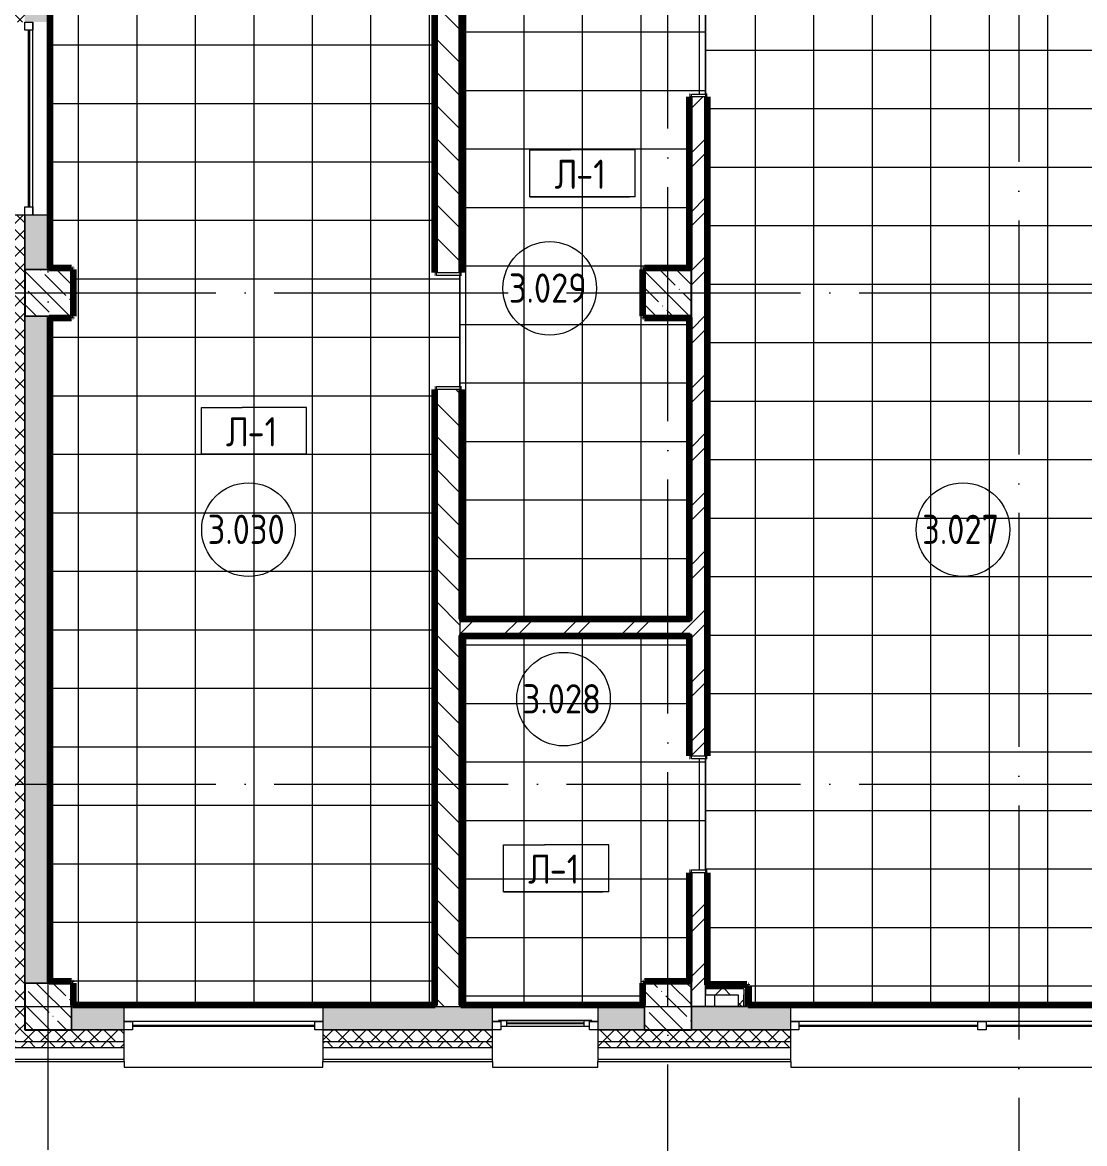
# Model space of a CAD drawing. Header units: millimetres. Extents: x 97 to 215964, y -4577 to 60645.
# Drawn here: x 128078 to 137160, y 25253 to 34837 of the extents above; entities that cross this region are included whole.
import ezdxf

# ---------------------------------------------------------------- set-up
doc = ezdxf.new("R2010")
doc.units = ezdxf.units.MM
doc.linetypes.add('ADSK_Линия сетки', pattern=[2500, 2000, -250, 0, -250])
for name, color, linetype, lineweight in [('A-AREA-____-IDEN', 2, 'Continuous', 20), ('A-FLOR-____-IDEN', 11, 'Continuous', 20), ('A-FLOR-____-OTLN', 192, 'Continuous', 9), ('A-FLOR-____-PATT', 8, 'Continuous', 9), ('A-GLAZ-____-MCUT', 151, 'Continuous', 9), ('A-GLAZ-____-OTLN', 151, 'Continuous', 9), ('A-WALL-____-MCUT', 113, 'Continuous', 9), ('A-WALL-____-PATT', 111, 'Continuous', 9), ('A-WALL-FNSH-MCUT', 113, 'Continuous', 9), ('I-WALL-____-OTLN', 2, 'Continuous', 9), ('S-COLS-____-MCUT', 52, 'Continuous', 9), ('S-COLS-____-OTLN', 52, 'Continuous', 9), ('S-GRID-____-OTLN', 1, 'Continuous', 9)]:
    doc.layers.add(name, color=color, linetype=linetype, lineweight=lineweight)
doc.styles.add('GOST Common', font='GOST_Common.ttf', dxfattribs={"width": 0.9, "height": 250})
pattern_1 = [(45, (0, 0), (-251.4472, 251.4472), []), (45, (0, 381), (-251.4472, 251.4472), [])]
pattern_2 = [(45, (0, 0), (-70.71068, 70.71068), []), (135, (0, 0), (-70.71068, -70.71068), [])]
pattern_3 = [(135, (0, 0), (-142.5612, -142.5612), []), (135, (142.56, 0), (-142.5612, -142.5612), [252.016, -50.403, 3.353, -47.05])]
pattern_4 = [(50, (0, 0), (364.3679, -31.8783), [38.1, -419.1]), (355, (0, 0), (-70.4859, 382.1133), [30.48, -335.28]), (100.451, (30.36, -2.66), (293.885, 350.2334), [32.38, -356.18]), (46.184, (0, 101.6), (542.1585, -84.0858), [57.15, -628.65]), (96.636, (45.2, 94.6), (474.805, 494.8554), [48.57, -534.27]), (351.184, (0, 101.6), (474.8102, 494.85), [45.72, -502.92]), (21, (50.8, 76.2), (303.2285, -204.5305), [38.1, -419.1]), (326, (50.8, 76.2), (123.6039, 368.376), [30.48, -335.28]), (71.451, (76.07, 59.16), (426.8341, 163.8427), [32.38, -356.18]), (37.5, (0, 0), (6.17665, 169.11015), [16.764, -314.452, 16.764, -323.596, -336.55]), (37.5, (0, 0), (6.17665, 169.11015), [-671.576, 16.764, -319.786]), (7.5, (0, 0), (133.63888, 200.3615), [16.764, -177.292, 16.764, -306.832, -128.27]), (7.5, (0, 0), (133.63888, 200.3615), [-517.652, 16.764, -111.506]), (327.5, (-113.28, 0), (271.18182, -11.45836), [16.764, -110.236, 16.764, -379.476, -525.78]), (327.5, (-113.28, 0), (271.18182, -11.45836), [-523.24, 16.764, -509.016]), (317.5, (-164.08, 0), (296.2585, 50.85285), [16.764, -148.336, 16.764, -246.38, -373.38]), (317.5, (-164.08, 0), (296.2585, 50.85285), [-428.244, 16.764, -356.616])]
pattern_5 = [(45, (0, 0), (-141.42136, 141.42136), []), (135, (0, 0), (-141.42136, -141.42136), [])]

# ---------------------------------------------------------------- blocks, each defined once
blk = doc.blocks.new('Окно_СКБ_1Ст1 - 120_Окно_СКБ_1Ст_1650_ОК17л-29018978-О_АИ_ПП_8_400_Целиком')
at = {"layer": 'A-GLAZ-____-MCUT', "color": 90}
for p, q in [((-825, -195), (-825, -125)), ((-825, -125), (-755, -125)), ((-755, -125), (-755, -195)), ((755, -195), (755, -125)), ((755, -125), (825, -125)), ((825, -125), (825, -195)), ((-755, -195), (-825, -195)), ((825, -195), (755, -195))]:
    blk.add_line(p, q, dxfattribs=at)
at = {"layer": 'A-GLAZ-____-MCUT', "color": 10, "lineweight": 5}
for p, q in [((755, -155), (-755, -155)), ((755, -165), (-755, -165))]:
    blk.add_line(p, q, dxfattribs=at)
at = {"layer": 'A-GLAZ-____-OTLN', "color": 10, "lineweight": 5}
blk.add_line((-825, -195), (825, -195), dxfattribs=at)
blk = doc.blocks.new('BSC_Колонна _Прямоугольная - 400x400-V110-О_АИ_ПП_8_400_Целиком')
at = {"layer": 'S-COLS-____-OTLN', "lineweight": 5}
h = blk.add_hatch(dxfattribs=at)
h.set_pattern_fill('FP_121', color=256, style=0, pattern_type=2)
h.set_pattern_definition([(135, (-74800, -32525), (-142.5612, -142.5612), []), (135, (-74657.44, -32525), (-142.5612, -142.5612), [252.016, -50.403, 3.353, -47.05])])
h.paths.add_polyline_path([(-200, -200), (200, -200), (200, 200), (-200, 200)])
at = {"layer": 'S-COLS-____-MCUT', "color": 130, "lineweight": 25}
for p, q in [((200, 200), (-200, 200)), ((-200, 200), (-200, -200)), ((200, -200), (200, 200)), ((-200, -200), (200, -200))]:
    blk.add_line(p, q, dxfattribs=at)
blk = doc.blocks.new('Окно_СКБ_3Ст1 - Окно_СКБ_3Ст_4050_ОК15-36323508-О_АИ_ПП_8_400_Целиком')
at = {"layer": 'A-GLAZ-____-MCUT', "color": 90}
for p, q in [((-2025, -195), (-2025, -125)), ((-2025, -125), (-1955, -125)), ((-1955, -125), (-1955, -195)), ((-1195, -155), (-1955, -155)), ((-1955, -155), (-1955, -195)), ((-1905, -205), (-1905, -155)), ((-1245, -205), (-1245, -155)), ((-1195, -195), (-1195, -125)), ((-1195, -125), (-1125, -125)), ((-1195, -195), (-1195, -155)), ((-1125, -125), (-1125, -195)), ((355, -195), (355, -125)), ((355, -125), (425, -125)), ((425, -125), (425, -195)), ((1955, -195), (1955, -125)), ((1955, -125), (2025, -125)), ((2025, -125), (2025, -195)), ((-1955, -195), (-2025, -195)), ((-1955, -195), (-1975, -195)), ((-1975, -195), (-1975, -205)), ((-1975, -205), (-1175, -205)), ((-1175, -205), (-1975, -205)), ((-1125, -195), (-1195, -195)), ((-1175, -195), (-1195, -195)), ((-1175, -205), (-1175, -195)), ((425, -195), (355, -195)), ((2025, -195), (1955, -195))]:
    blk.add_line(p, q, dxfattribs=at)
at = {"layer": 'A-GLAZ-____-MCUT', "color": 10, "lineweight": 5}
for p, q in [((-1905, -175), (-1245, -175)), ((-1245, -185), (-1905, -185)), ((355, -155), (-1125, -155)), ((355, -165), (-1125, -165)), ((1955, -155), (425, -155)), ((1955, -165), (425, -165))]:
    blk.add_line(p, q, dxfattribs=at)
at = {"layer": 'A-GLAZ-____-OTLN', "color": 10, "lineweight": 5}
for p, q in [((-2025, -195), (-1975, -195)), ((-1175, -195), (2025, -195))]:
    blk.add_line(p, q, dxfattribs=at)
blk = doc.blocks.new('WNW_Отлив1 - Отлив_металлический 2-36323549-О_АИ_ПП_8_400_Целиком')
at = {"layer": 'A-GLAZ-____-OTLN', "color": 10, "lineweight": 5}
for p, q in [((2025, 320), (-2025, 320)), ((-2025, 320), (-2025, 270)), ((2025, 270), (2025, 320))]:
    blk.add_line(p, q, dxfattribs=at)
blk = doc.blocks.new('Окно_СКБ_1Ст1 - 120_Окно_СКБ_1Ст_1700_ОК19Л-29018906-О_АИ_ПП_8_400_Целиком')
at = {"layer": 'A-GLAZ-____-MCUT', "color": 90}
for p, q in [((-850, -195), (-850, -125)), ((-850, -125), (-780, -125)), ((-780, -125), (-780, -195)), ((780, -195), (780, -125)), ((780, -125), (850, -125)), ((850, -125), (850, -195)), ((-780, -195), (-850, -195)), ((850, -195), (780, -195))]:
    blk.add_line(p, q, dxfattribs=at)
at = {"layer": 'A-GLAZ-____-MCUT', "color": 10, "lineweight": 5}
for p, q in [((780, -155), (-780, -155)), ((780, -165), (-780, -165))]:
    blk.add_line(p, q, dxfattribs=at)
at = {"layer": 'A-GLAZ-____-OTLN', "color": 10, "lineweight": 5}
blk.add_line((-850, -195), (850, -195), dxfattribs=at)
blk = doc.blocks.new('Окно_СКБ_1Ст1 - 120_Окно_СКБ_1Ст_900_ОК3л-29018692-О_АИ_ПП_8_400_Целиком')
at = {"layer": 'A-GLAZ-____-MCUT', "color": 90}
for p, q in [((-450, -195), (-450, -125)), ((-450, -125), (-380, -125)), ((-380, -125), (-380, -195)), ((380, -155), (-380, -155)), ((-380, -155), (-380, -195)), ((-330, -205), (-330, -155)), ((330, -205), (330, -155)), ((380, -195), (380, -125)), ((380, -125), (450, -125)), ((380, -195), (380, -155)), ((450, -125), (450, -195)), ((-380, -195), (-450, -195)), ((-380, -195), (-400, -195)), ((-400, -195), (-400, -205)), ((-400, -205), (400, -205)), ((400, -205), (-400, -205)), ((450, -195), (380, -195)), ((400, -195), (380, -195)), ((400, -205), (400, -195))]:
    blk.add_line(p, q, dxfattribs=at)
at = {"layer": 'A-GLAZ-____-MCUT', "color": 10, "lineweight": 5}
for p, q in [((-330, -175), (330, -175)), ((330, -185), (-330, -185))]:
    blk.add_line(p, q, dxfattribs=at)
at = {"layer": 'A-GLAZ-____-OTLN', "color": 10, "lineweight": 5}
for p, q in [((-450, -195), (-400, -195)), ((400, -195), (450, -195))]:
    blk.add_line(p, q, dxfattribs=at)
blk = doc.blocks.new('WNW_Отлив1 - Отлив_металлический 2-28596055-О_АИ_ПП_8_400_Целиком')
at = {"layer": 'A-GLAZ-____-OTLN', "color": 10, "lineweight": 5}
for p, q in [((450, 320), (-450, 320)), ((-450, 320), (-450, 270)), ((450, 270), (450, 320))]:
    blk.add_line(p, q, dxfattribs=at)
blk = doc.blocks.new('WNW_Отлив1 - Отлив_металлический 2-28595994-О_АИ_ПП_8_400_Целиком')
at = {"layer": 'A-GLAZ-____-OTLN', "color": 10, "lineweight": 5}
for p, q in [((850, 320), (-850, 320)), ((-850, 320), (-850, 270)), ((850, 270), (850, 320))]:
    blk.add_line(p, q, dxfattribs=at)
blk = doc.blocks.new('0083_СОШ675_АР_R22_rvt-1-О_АИ_ПП_8_400_Целиком')
at = {"layer": 'A-WALL-____-PATT', "lineweight": 5}
h = blk.add_hatch(dxfattribs=at)
h.set_pattern_fill('FP_16', color=10, style=0, pattern_type=2)
h.set_pattern_definition(pattern_2)
h.paths.add_polyline_path([(69283.4, 26225.1), (69300, 26225.1), (69300, 33190), (69200, 33190), (69200, 26225.1)])
h.paths.add_polyline_path([(69300, 34840), (69300, 36390), (69200, 36390), (69200, 34840)])
h.paths.add_polyline_path([(69200, 39690), (69300, 39690), (69300, 41240), (69200, 41240), (69200, 40183.1)])
h.paths.add_polyline_path([(69200, 42890), (69300, 42890), (69300, 43325), (69200, 43325), (69200, 43114.2)])
h = blk.add_hatch(dxfattribs=at)
h.set_pattern_fill('FP_69', color=10, style=0, pattern_type=2)
h.set_pattern_definition(pattern_4)
h.paths.add_polyline_path([(69300, 26625), (69500, 26625), (69500, 32325), (69300, 32325), (69300, 27481.7)])
h.paths.add_polyline_path([(69300, 32725), (69500, 32725), (69500, 33190), (69300, 33190)])
h.paths.add_polyline_path([(69500, 34840), (69500, 35575), (69300, 35575), (69300, 34840)])
h.paths.add_polyline_path([(69300, 35975), (69500, 35975), (69500, 36390), (69300, 36390), (69300, 36275)])
h.paths.add_polyline_path([(69500, 39690), (69500, 39775), (69300, 39775), (69300, 39690)])
h.paths.add_polyline_path([(69500, 40175), (69500, 41240), (69300, 41240), (69300, 40175)])
h.paths.add_polyline_path([(69500, 42890), (69500, 43325.1), (69300, 43325.1), (69300, 42890)])
h = blk.add_hatch(dxfattribs=at)
h.set_pattern_fill('FP_10', color=10, style=0, pattern_type=2)
h.set_pattern_definition([(135, (0, 0), (-141.42136, -141.42136), [])])
h.paths.add_polyline_path([(73020, 26425), (73020, 31700), (72820, 31700), (72820, 26425)])
h.paths.add_polyline_path([(73020, 32700), (73020, 35665), (72820, 35665), (72820, 32700)])
h = blk.add_hatch(dxfattribs=at)
h.set_pattern_fill('FP_7', color=10, style=0, pattern_type=2)
h.set_pattern_definition(pattern_1)
h.paths.add_polyline_path([(75120, 29725), (75120, 34200), (75000, 34200), (75000, 29725)])
h.paths.add_polyline_path([(75120, 35200), (75120, 35575), (75000, 35575), (75000, 35200)])
h = blk.add_hatch(dxfattribs=at)
h.set_pattern_fill('FP_7', color=10, style=0, pattern_type=2)
h.set_pattern_definition(pattern_1)
h.paths.add_polyline_path([(75120, 29605), (75120, 29725), (73020, 29725), (73020, 29605), (75000, 29605)])
h = blk.add_hatch(dxfattribs=at)
h.set_pattern_fill('FP_7', color=10, style=0, pattern_type=2)
h.set_pattern_definition(pattern_1)
h.paths.add_polyline_path([(75120, 26425), (75120, 27568), (75000, 27568), (75000, 26425)])
h.paths.add_polyline_path([(75120, 28568), (75120, 29605), (75000, 29605), (75000, 28568)])
h = blk.add_hatch(dxfattribs=at)
h.set_pattern_fill('FP_17', color=252, style=0, pattern_type=2)
h.set_pattern_definition(pattern_5)
h.paths.add_polyline_path([(75399.8, 26525), (75449.8, 26525), (75449.8, 26575), (75120, 26575), (75120, 26525), (75257.8, 26525)])
h = blk.add_hatch(dxfattribs=at)
h.set_pattern_fill('FP_17', color=252, style=0, pattern_type=2)
h.set_pattern_definition(pattern_5)
h.paths.add_polyline_path([(75449.8, 26425), (75449.8, 26525), (75399.8, 26525), (75399.8, 26425)])
h = blk.add_hatch(dxfattribs=at)
h.set_pattern_fill('FP_69', color=10, style=0, pattern_type=2)
h.set_pattern_definition(pattern_4)
h.paths.add_polyline_path([(101160, 26225), (101160, 26425), (100150, 26425), (100150, 26225)])
h.paths.add_polyline_path([(96900, 26225), (97450, 26225), (97450, 26425), (96900, 26425)])
h.paths.add_polyline_path([(96500, 26225), (96500, 26425), (96250, 26425), (96250, 26225), (96325.3, 26225)])
h.paths.add_polyline_path([(98840.8, 26225), (99250, 26225), (99250, 26425), (98350, 26425), (98350, 26225)])
h.paths.add_polyline_path([(93550, 26225), (93550, 26425), (92750, 26425), (92750, 26225)])
h.paths.add_polyline_path([(91450, 26225), (91450, 26425), (90550, 26425), (90550, 26225), (91294.2, 26225)])
h.paths.add_polyline_path([(89650, 26225), (89650, 26425), (88850, 26425), (88850, 26225)])
h.paths.add_polyline_path([(85750, 26225), (85750, 26425), (84250, 26425), (84250, 26225), (85005.4, 26225)])
h.paths.add_polyline_path([(83350, 26225), (83350, 26425), (83150, 26425), (83150, 26225)])
h.paths.add_polyline_path([(82450, 26225), (82750, 26225), (82750, 26425), (82450, 26425)])
h.paths.add_polyline_path([(81232.2, 26225), (81550, 26225), (81550, 26425), (80300, 26425), (80300, 26225)])
h.paths.add_polyline_path([(75000, 26225), (75850, 26225), (75850, 26425), (75000, 26425)])
h.paths.add_polyline_path([(74600, 26225), (74600, 26425), (74200, 26425), (74200, 26225)])
h.paths.add_polyline_path([(73056.7, 26225), (73300, 26225), (73300, 26425), (71850, 26425), (71850, 26225), (72427.8, 26225)])
h.paths.add_polyline_path([(70150, 26225), (70150, 26425), (69700, 26425), (69700, 26225), (69912.3, 26225)])
h = blk.add_hatch(dxfattribs=at)
h.set_pattern_fill('FP_16', color=10, style=0, pattern_type=2)
h.set_pattern_definition(pattern_2)
h.paths.add_polyline_path([(104600, 26125.1), (104700, 26225.1), (100150, 26225.1), (100150, 26125.1), (104500.7, 26125.1)])
h.paths.add_polyline_path([(97450, 26125.1), (97450, 26225.1), (96250, 26225.1), (96250, 26125.1), (96954.2, 26125.1)])
h.paths.add_polyline_path([(98840.8, 26125.1), (99250, 26125.1), (99250, 26225.1), (98350, 26225.1), (98350, 26125.1)])
h.paths.add_polyline_path([(92552, 26125.1), (93550, 26125.1), (93550, 26225.1), (92350, 26225.1), (92350, 26125.1)])
h.paths.add_polyline_path([(91450, 26125.1), (91450, 26225.1), (90550, 26225.1), (90550, 26125.1), (91294.2, 26125.1)])
h.paths.add_polyline_path([(89650, 26125.1), (89650, 26225.1), (88450, 26225.1), (88450, 26125.1), (88778.7, 26125.1)])
h.paths.add_polyline_path([(85750, 26125.1), (85750, 26225.1), (84250, 26225.1), (84250, 26125.1), (85005.4, 26125.1)])
h.paths.add_polyline_path([(82489.9, 26125.1), (83350, 26125.1), (83350, 26225.1), (82450, 26225.1), (82450, 26125.1)])
h.paths.add_polyline_path([(81232.2, 26125.1), (81550, 26125.1), (81550, 26225.1), (79900, 26225.1), (79900, 26125.1), (79974.4, 26125.1)])
h.paths.add_polyline_path([(75850, 26125.1), (75850, 26225.1), (74200, 26225.1), (74200, 26125.1), (74943.4, 26125.1)])
h.paths.add_polyline_path([(72427.8, 26125.1), (73300, 26125.1), (73300, 26225.1), (71850, 26225.1), (71850, 26125.1)])
h.paths.add_polyline_path([(70150, 26125.1), (70150, 26225.1), (69200, 26225.1), (69200, 26125.1), (69912.3, 26125.1)])
h = blk.add_hatch(dxfattribs=at)
h.set_pattern_fill('FP_9', color=10, style=0, pattern_type=2)
h.set_pattern_definition([(135, (0, 0), (-84.85281, -84.85281), []), (225, (0, 0), (84.85281, -84.85281), [])])
h.paths.add_polyline_path([(104500.7, 26075.1), (104550, 26075.1), (104600, 26125.1), (100150, 26125.1), (100150, 26075.1), (103871.8, 26075.1)])
h.paths.add_polyline_path([(98350, 26075.1), (99250, 26075.1), (99250, 26125.1), (98350, 26125.1)])
h.paths.add_polyline_path([(97450, 26075.1), (97450, 26125.1), (96250, 26125.1), (96250, 26075.1), (96954.2, 26075.1)])
h.paths.add_polyline_path([(93550, 26075.1), (93550, 26125.1), (92350, 26125.1), (92350, 26075.1), (92552, 26075.1)])
h.paths.add_polyline_path([(91294.2, 26075.1), (91450, 26075.1), (91450, 26125.1), (90550, 26125.1), (90550, 26075.1)])
h.paths.add_polyline_path([(89650, 26075.1), (89650, 26125.1), (88450, 26125.1), (88450, 26075.1), (88778.7, 26075.1)])
h.paths.add_polyline_path([(85750, 26075.1), (85750, 26125.1), (84250, 26125.1), (84250, 26075.1), (85005.4, 26075.1)])
h.paths.add_polyline_path([(82450, 26075.1), (83350, 26075.1), (83350, 26125.1), (82450, 26125.1)])
h.paths.add_polyline_path([(81550, 26075.1), (81550, 26125.1), (79900, 26125.1), (79900, 26075.1), (81232.2, 26075.1)])
h.paths.add_polyline_path([(75850, 26075.1), (75850, 26125.1), (74200, 26125.1), (74200, 26075.1), (74943.4, 26075.1)])
h.paths.add_polyline_path([(70150, 26075.1), (70150, 26125.1), (69150, 26125.1), (69150, 26075.1), (69912.3, 26075.1)])
h.paths.add_polyline_path([(72427.8, 26075.1), (73300, 26075.1), (73300, 26125.1), (71850, 26125.1), (71850, 26075.1)])
at = {"layer": 'S-COLS-____-OTLN', "lineweight": 5}
h = blk.add_hatch(dxfattribs=at)
h.set_pattern_fill('FP_8', color=256, style=0, pattern_type=2)
h.set_pattern_definition(pattern_3)
h.paths.add_polyline_path([(69500, 32325), (69700, 32325), (69700, 32725), (69300, 32725), (69300, 32325)])
h = blk.add_hatch(dxfattribs=at)
h.set_pattern_fill('FP_8', color=256, style=0, pattern_type=2)
h.set_pattern_definition(pattern_3)
h.paths.add_polyline_path([(69300, 26225), (69700, 26225), (69700, 26625), (69300, 26625), (69300, 26504.7)])
h = blk.add_hatch(dxfattribs=at)
h.set_pattern_fill('FP_8', color=256, style=0, pattern_type=2)
h.set_pattern_definition(pattern_3)
h.paths.add_polyline_path([(74600, 26225), (75000, 26225), (75000, 26625), (74600, 26625), (74600, 26425)])
at = {"layer": 'A-FLOR-____-OTLN', "color": 90}
blk.add_line((75200.3, 26425), (75200.3, 26525), dxfattribs=at)
at = {"layer": 'A-WALL-____-MCUT', "color": 50, "lineweight": 13}
for p, q in [((72820, 35665), (72820, 32700)), ((73020, 32700), (73020, 35665)), ((75120, 34200), (75000, 34200)), ((75000, 34200), (75000, 32725)), ((75120, 29725), (75120, 34200)), ((69300, 32725), (69300, 33190)), ((69500, 33190), (69300, 33190)), ((69300, 33190), (69300, 32725)), ((69500, 32725), (69500, 33190)), ((72820, 32700), (73020, 32700)), ((69300, 26625), (69300, 32325)), ((69300, 32325), (69300, 26625)), ((69500, 26625), (69500, 32325)), ((75000, 32325), (75000, 29725)), ((73020, 31700), (72820, 31700)), ((72820, 31700), (72820, 26425)), ((73020, 29725), (73020, 31700)), ((75000, 29725), (73020, 29725)), ((75120, 29605), (75120, 29725)), ((73020, 29605), (75000, 29605)), ((73020, 26425), (73020, 29605)), ((75000, 29605), (75000, 28568)), ((75120, 28568), (75120, 29605)), ((75000, 28568), (75120, 28568)), ((75000, 27568), (75000, 26425)), ((75120, 27568), (75000, 27568)), ((75120, 26425), (75120, 27568)), ((75120, 26575), (75120, 26525)), ((75449.8, 26575), (75120, 26575)), ((75449.8, 26575), (75449.8, 26525)), ((75120, 26525), (75399.8, 26525)), ((75399.8, 26525), (75399.8, 26425)), ((75449.8, 26425), (75449.8, 26525)), ((70150, 26425), (69700, 26425)), ((70150, 26225), (70150, 26425)), ((72820, 26425), (71850, 26425)), ((71850, 26425), (71850, 26225)), ((73300, 26425), (73020, 26425)), ((73300, 26225), (73300, 26425)), ((74600, 26425), (74200, 26425)), ((74200, 26425), (74200, 26225)), ((75000, 26425), (75120, 26425)), ((75850, 26425), (75000, 26425)), ((75399.8, 26425), (75449.8, 26425)), ((75850, 26225), (75850, 26425)), ((70150, 26225.1), (69700, 26225.1)), ((69700, 26225), (70150, 26225)), ((73300, 26225.1), (71850, 26225.1)), ((71850, 26225), (73300, 26225)), ((74600, 26225.1), (74200, 26225.1)), ((74200, 26225), (74600, 26225)), ((75850, 26225.1), (75000, 26225.1)), ((75000, 26225), (75850, 26225)), ((69150, 26075.1), (70150, 26075.1)), ((69200, 26125.1), (70150, 26125.1)), ((70150, 26075.1), (70150, 26125.1)), ((71850, 26125.1), (71850, 26075.1)), ((71850, 26125.1), (73300, 26125.1)), ((71850, 26075.1), (73300, 26075.1)), ((73300, 26075.1), (73300, 26125.1)), ((74200, 26125.1), (74200, 26075.1)), ((74200, 26125.1), (75850, 26125.1)), ((74200, 26075.1), (75850, 26075.1)), ((75850, 26075.1), (75850, 26125.1))]:
    blk.add_line(p, q, dxfattribs=at)
at = {"layer": 'A-WALL-____-MCUT', "color": 90}
for p, q in [((69300, 33190), (69200, 33190)), ((69300, 32325), (69300, 32725)), ((69300, 26225.1), (69300, 26625)), ((69700, 26225.1), (69300, 26225.1)), ((70150, 26125.1), (70150, 26225.1)), ((71850, 26225.1), (71850, 26125.1)), ((73300, 26125.1), (73300, 26225.1)), ((74200, 26225.1), (74200, 26125.1)), ((75000, 26225.1), (74600, 26225.1)), ((75850, 26125.1), (75850, 26225.1)), ((70150, 25975.1), (70150, 26075.1)), ((71850, 26075.1), (71850, 25975.1)), ((73300, 25975.1), (73300, 26075.1)), ((74200, 26075.1), (74200, 25975.1)), ((75850, 25975.1), (75850, 26075.1))]:
    blk.add_line(p, q, dxfattribs=at)
at = {"layer": 'A-WALL-____-MCUT', "color": 10, "lineweight": 5}
for p, q in [((69300, 32725), (69500, 32725)), ((69500, 32325), (69300, 32325)), ((73020, 29725), (73020, 29605)), ((69300, 26625), (69500, 26625)), ((75462.3, 26587.5), (75120, 26587.5)), ((75462.3, 26587.5), (75462.3, 26575)), ((75462.3, 26575), (75462.3, 26525)), ((75462.3, 26425), (75462.3, 26525)), ((69700, 26425), (69700, 26225)), ((72820, 26425), (73020, 26425)), ((74600, 26225), (74600, 26425)), ((75000, 26425), (75000, 26225)), ((69050, 25975.1), (70150, 25975.1)), ((71850, 25975.1), (73300, 25975.1)), ((74200, 25975.1), (75850, 25975.1))]:
    blk.add_line(p, q, dxfattribs=at)
at = {"layer": 'A-WALL-FNSH-MCUT', "color": 90}
for p, q in [((75474.8, 26600), (75120, 26600)), ((75120, 26600), (75120, 26587.5)), ((75120, 26587.5), (75120, 26575)), ((75474.8, 26587.5), (75474.8, 26600)), ((75474.8, 26575), (75474.8, 26587.5)), ((75474.8, 26525), (75474.8, 26575)), ((75474.8, 26425), (75474.8, 26525)), ((75449.8, 26425), (75462.3, 26425)), ((75462.3, 26425), (75474.8, 26425)), ((70150, 25955.1), (70150, 25975.1)), ((71850, 25975.1), (71850, 25955.1)), ((73300, 25955.1), (73300, 25975.1)), ((74200, 25975.1), (74200, 25955.1)), ((75850, 25955.1), (75850, 25975.1)), ((69030, 25955.1), (70150, 25955.1)), ((71850, 25955.1), (73300, 25955.1)), ((74200, 25955.1), (75850, 25955.1))]:
    blk.add_line(p, q, dxfattribs=at)
at = {"layer": 'I-WALL-____-OTLN', "color": 90}
for p, q in [((69500, 34834), (69500, 33190)), ((70150, 26425), (71850, 26425)), ((73300, 26425), (74200, 26425)), ((75850, 26425), (79900, 26425))]:
    blk.add_line(p, q, dxfattribs=at)
at = {"layer": 'S-COLS-____-MCUT', "color": 130, "lineweight": 25}
for p, q in [((69300, 32725), (69300, 32325)), ((69700, 32725), (69500, 32725)), ((69700, 32325), (69700, 32725)), ((69500, 32325), (69700, 32325)), ((69300, 26625), (69300, 26225)), ((69700, 26625), (69500, 26625)), ((69700, 26425), (69700, 26625)), ((75000, 26625), (74600, 26625)), ((74600, 26625), (74600, 26425)), ((75000, 26425), (75000, 26625)), ((69300, 26225), (69700, 26225)), ((74600, 26225), (75000, 26225))]:
    blk.add_line(p, q, dxfattribs=at)
at = {"layer": 'S-COLS-____-OTLN', "color": 90}
for p, q in [((69500, 32725), (69300, 32725)), ((69300, 32325), (69500, 32325)), ((69500, 26625), (69300, 26625)), ((69700, 26225), (69700, 26425)), ((74600, 26425), (74600, 26225)), ((75000, 26225), (75000, 26425))]:
    blk.add_line(p, q, dxfattribs=at)
at = {"layer": 'A-GLAZ-____-OTLN', "color": 90, "lineweight": 9}
for name, p, rotation in [('Окно_СКБ_1Ст1 - 120_Окно_СКБ_1Ст_1650_ОК17л-29018978-О_АИ_ПП_8_400_Целиком', (69175, 34015), 89.99999999999993), ('Окно_СКБ_1Ст1 - 120_Окно_СКБ_1Ст_1700_ОК19Л-29018906-О_АИ_ПП_8_400_Целиком', (71000, 26100.1), 180), ('Окно_СКБ_1Ст1 - 120_Окно_СКБ_1Ст_900_ОК3л-29018692-О_АИ_ПП_8_400_Целиком', (73750, 26100.1), 180), ('Окно_СКБ_3Ст1 - Окно_СКБ_3Ст_4050_ОК15-36323508-О_АИ_ПП_8_400_Целиком', (77875, 26100.1), 180), ('WNW_Отлив1 - Отлив_металлический 2-28595994-О_АИ_ПП_8_400_Целиком', (71000, 26225.1), 180), ('WNW_Отлив1 - Отлив_металлический 2-28596055-О_АИ_ПП_8_400_Целиком', (73750, 26225.1), 180), ('WNW_Отлив1 - Отлив_металлический 2-36323549-О_АИ_ПП_8_400_Целиком', (77875, 26225.1), 180)]:
    blk.add_blockref(name, p, dxfattribs=dict(at, rotation=rotation))
at = {"layer": 'S-COLS-____-OTLN', "color": 90, "lineweight": 9}
blk.add_blockref('BSC_Колонна _Прямоугольная - 400x400-V110-О_АИ_ПП_8_400_Целиком', (74800, 32525), dxfattribs=at)
blk = doc.blocks.new('ADSK_Марка_Перекрытие - Типоразмер_ADSK_Марка-158127-О_АИ_ПП_8_400_Целиком')
at = {"layer": 'A-FLOR-____-IDEN'}
for p, q in [((-4.5, 4), (-1, 4)), ((-4.5, 0), (-4.5, 4)), ((4.5, 4), (-1, 4)), ((4.5, 0), (4.5, 4)), ((4.5, 0), (-4.5, 0)), ((-4.5, 0), (4, 0))]:
    blk.add_line(p, q, dxfattribs=at)
blk = doc.blocks.new('ADSK_Марка_Помещение_ОдноЗначение - Номер-159740-О_АИ_ПП_8_400_Целиком')
at = {"layer": 'A-AREA-____-IDEN'}
blk.add_circle((0, 0), 4, dxfattribs=at)

msp = doc.modelspace()

# ---------------------------------------------------------------- hatches: boundary and pattern name
at = {"layer": 'A-FLOR-____-PATT'}
h = msp.add_hatch(dxfattribs=at)
h.set_pattern_fill('FP_182', color=256, style=0, pattern_type=2)
h.set_pattern_definition([(270, (130057.87, 31145), (500, 3e-14), []), (0, (130057.87, 31145), (0, 500), [])])
h.paths.add_polyline_path([(128512.887824, 26440), (131602.887824, 26440), (131602.887824, 31699.999414), (131617.865903, 31700.229043), (131617.865903, 31724.999414), (131817.865903, 31724.999414), (131817.865903, 32674.999414), (131617.865903, 32674.999414), (131617.865903, 32700), (131602.887824, 32699.999414), (131602.887824, 35650), (130197.887824, 35650), (130197.865903, 35865), (128797.887824, 35865), (128797.887824, 35650), (128512.887824, 35650), (128512.887824, 35575), (128507.887824, 35575), (128507.887824, 35565), (128497.887824, 35565), (128496.813271, 35560), (128312.887824, 35560), (128312.887824, 32740), (128497.887824, 32740), (128498.886311, 32735), (128507.887824, 32735), (128507.887824, 32725), (128512.887824, 32724.759261), (128512.887824, 32325), (128507.887824, 32325), (128507.887824, 32315), (128497.887824, 32315), (128497.339587, 32310), (128312.887824, 32310), (128312.887824, 26640), (128497.887824, 26640), (128497.887824, 26635), (128507.887824, 26635), (128507.887824, 26625), (128512.887824, 26624.037056), (128512.887824, 26504.716655)])
h = msp.add_hatch(dxfattribs=at)
h.set_pattern_fill('FP_175', color=256, style=0, pattern_type=2)
h.set_pattern_definition([(270, (132867.87, 32755), (500, 3e-14), []), (0, (132867.87, 32755), (0, 500), [])])
h.paths.add_polyline_path([(133782.887824, 29739.999414), (133782.887824, 32310), (133397.887824, 32310), (133397.887824, 32315), (133387.887824, 32315), (133387.887824, 32325), (133382.887824, 32325), (133382.887824, 32725), (133387.887824, 32725), (133387.887824, 32735), (133397.887824, 32735), (133397.887824, 32740), (133782.887824, 32740), (133782.887824, 34199.999414), (133797.865903, 34199.999414), (133797.865903, 34224.999414), (133917.865903, 34224.999414), (133917.865903, 35174.999414), (133797.865903, 35174.999414), (133797.865903, 35199.999414), (133782.887824, 35199.999414), (133782.887824, 35560), (133397.887824, 35560), (133397.887824, 35565), (133387.887824, 35565), (133387.887824, 35575), (133382.887824, 35575), (133382.887824, 35650), (133277.887824, 35650), (133277.887824, 35665), (133226.865903, 35665), (133226.865903, 35785), (132277.887824, 35785), (132277.887824, 35650), (131832.887824, 35650), (131832.887824, 32699.999414), (131817.865903, 32699.999414), (131817.887824, 31699.999414), (131832.887824, 31699.999414), (131832.887824, 29739.999414), (133741.247751, 29739.999414)])
h = msp.add_hatch(dxfattribs=at)
h.set_pattern_fill('FP_181', color=256, style=0, pattern_type=2)
h.set_pattern_definition([(270, (137845.37, 31100), (500, 3e-14), []), (0, (137845.37, 31100), (0, 500), [])])
h.paths.add_polyline_path([(134287.700961, 26440), (138682.887824, 26440), (138682.887824, 26625), (138687.887824, 26625), (138687.887824, 26635), (138697.887824, 26635), (138697.887824, 26640), (139472.408208, 26640), (139473.47028, 26635), (139482.408208, 26635), (139482.408208, 26625), (139487.408208, 26625), (139487.408208, 26440), (141532.887824, 26440), (141532.887824, 26625), (141537.887824, 26625), (141537.887824, 26635), (141547.887824, 26635), (141548.074479, 26640), (141772.865903, 26640), (141772.865903, 35560), (141682.887824, 35560), (141682.887824, 35254.940333), (141677.887824, 35254.940333), (141677.887824, 35244.940333), (141667.887824, 35244.940333), (141667.657326, 35239.940333), (140407.887824, 35239.940333), (140406.781909, 35244.940333), (140397.887824, 35244.940333), (140397.887824, 35254.940333), (140392.887824, 35254.940333), (140392.887824, 35560), (137697.887824, 35560), (137697.865903, 35775), (135197.887824, 35775), (135197.887824, 35560), (133932.887824, 35560), (133932.690987, 35199.999414), (133917.865903, 35199.199273), (133917.887824, 34199.999414), (133932.887824, 34199.999414), (133932.887824, 28567.999414), (133917.865903, 28567.999414), (133917.887824, 27567.999414), (133932.887824, 27567.999414), (133932.887824, 26615), (134272.700961, 26615), (134273.709888, 26610), (134282.700961, 26610), (134282.700961, 26600), (134287.700961, 26599.405938), (134287.700961, 26504.716655)])
h.paths.add_polyline_path([(138697.887824, 32310), (138697.887824, 32315), (138687.887824, 32315), (138687.887824, 32325), (138682.887824, 32325), (138682.887824, 32725), (138687.887824, 32725), (138687.887824, 32735), (138697.887824, 32735), (138697.887824, 32740), (139097.887824, 32740), (139097.887824, 32735), (139107.887824, 32735), (139107.887824, 32725), (139112.887824, 32725), (139112.887824, 32325), (139107.887824, 32325), (139107.887824, 32315), (139097.887824, 32315), (139097.887824, 32310), (138772.287213, 32310)])
h = msp.add_hatch(dxfattribs=at)
h.set_pattern_fill('FP_205', color=256, style=0, pattern_type=2)
h.set_pattern_definition([(270, (132867.87, 28015), (500, 3e-14), []), (0, (132867.87, 28015), (0, 500), [])])
h.paths.add_polyline_path([(132483.487886, 26440), (133382.887824, 26440), (133382.887824, 26625), (133387.887824, 26625), (133387.887824, 26635), (133397.887824, 26635), (133397.887824, 26640), (133782.887824, 26640), (133782.887824, 27567.999414), (133797.865903, 27567.999414), (133797.865903, 27592.999414), (133917.865903, 27592.999414), (133917.865903, 28542.999414), (133797.865903, 28542.999414), (133797.865903, 28567.999414), (133782.887824, 28567.999414), (133782.887824, 29589.999414), (131832.887824, 29589.734714), (131832.887824, 26440), (132097.887824, 26440)])
at = {"layer": 'A-WALL-____-PATT'}
h = msp.add_hatch(color=7, dxfattribs=at)
h.paths.add_polyline_path([(131607.887824, 26425), (131617.887824, 26425), (131617.887824, 31700), (131607.887824, 31700), (131607.887824, 26435)])
h.paths.add_polyline_path([(131617.887824, 32700), (131617.887824, 35655), (131607.887824, 35655), (131607.887824, 32700)])
h = msp.add_hatch(color=7, dxfattribs=at)
h.paths.add_polyline_path([(131827.887824, 29734.999414), (131827.887824, 31699.999414), (131817.887824, 31699.999414), (131817.887824, 29734.999414)])
h.paths.add_polyline_path([(131817.887824, 32699.999414), (131827.887824, 32699.999414), (131827.887824, 35655), (131817.887824, 35655), (131817.887824, 33343.932581)])
h = msp.add_hatch(color=7, dxfattribs=at)
h.paths.add_polyline_path([(128307.887824, 32735), (128307.887824, 33184), (128297.887824, 33184), (128297.887824, 32735)])
h.paths.add_polyline_path([(128297.887824, 34834), (128307.887824, 34834), (128307.887824, 35575), (128297.887824, 35575), (128297.887824, 35297.994275)])
h = msp.add_hatch(color=7, dxfattribs=at)
h.paths.add_polyline_path([(133787.887824, 32725), (133797.887824, 32725), (133797.887824, 34199.999414), (133787.887824, 34199.999414), (133787.887824, 32735)])
h.paths.add_polyline_path([(133797.887824, 35199.999414), (133797.887824, 35565), (133787.887824, 35565), (133787.887824, 35199.999414)])
h = msp.add_hatch(color=7, dxfattribs=at)
h.paths.add_polyline_path([(133917.887824, 26600), (133927.887824, 26600), (133927.887824, 27567.999414), (133917.887824, 27567.999414), (133917.887824, 26993.232078)])
h.paths.add_polyline_path([(133927.887824, 28567.999414), (133927.887824, 34199.999414), (133917.887824, 34199.999414), (133917.887824, 28567.999414)])
h.paths.add_polyline_path([(133927.887824, 35199.999414), (133927.887824, 35565), (133917.887824, 35565), (133917.887824, 35199.999414)])
for points in [[(128497.887824, 32725), (128497.887824, 32735), (128297.887824, 32735), (128297.887824, 32725)], [(128497.887824, 32325), (128507.887824, 32325), (128507.887824, 32735), (128497.887824, 32735), (128497.887824, 32366.901735)], [(133787.887824, 32725), (133787.887824, 32735), (133387.887824, 32735), (133387.887824, 32725), (133741.247751, 32725)], [(133397.887824, 32315), (133397.887824, 32725), (133387.887824, 32725), (133387.887824, 32315)], [(128297.887824, 26635), (128307.887824, 26635), (128307.887824, 32325), (128297.887824, 32325), (128297.887824, 27481.747501)], [(128307.887824, 32315), (128507.887824, 32315), (128507.887824, 32325), (128307.887824, 32325)], [(133787.887824, 32315), (133797.887824, 32315), (133797.887824, 32325), (133397.887824, 32325), (133397.887824, 32315), (133741.247751, 32315)], [(133797.887824, 29724.999414), (133797.887824, 32315), (133787.887824, 32315), (133787.887824, 29724.999414)], [(133787.887824, 29724.999414), (133787.887824, 29734.999414), (131817.887824, 29734.999414), (131817.887824, 29724.999414), (133741.247751, 29724.999414)], [(133787.887824, 29594.999414), (133797.887824, 29594.999414), (133797.887824, 29604.999414), (131817.887824, 29604.999414), (131817.887824, 29594.999414), (133741.247751, 29594.999414)], [(131817.887824, 26435), (131827.887824, 26435), (131827.887824, 29594.999414), (131817.887824, 29594.999414), (131817.887824, 26504.716655)], [(128497.887824, 26625), (128497.887824, 26635), (128297.887824, 26635), (128297.887824, 26625)], [(128497.887824, 26435), (128507.887824, 26435), (128507.887824, 26635), (128497.887824, 26635), (128497.887824, 26504.716655)], [(133787.887824, 26625), (133787.887824, 26635), (133387.887824, 26635), (133387.887824, 26625), (133741.247751, 26625)], [(133397.887824, 26425), (133397.887824, 26625), (133387.887824, 26625), (133387.887824, 26425)], [(134272.700961, 26600), (134282.700961, 26600), (134282.700961, 26610), (133927.887824, 26610), (133927.887824, 26600), (134055.68317, 26600)], [(134282.700961, 26425), (134282.700961, 26600), (134272.700961, 26600), (134272.700961, 26425)], [(134647.887824, 26425), (134647.887824, 26435), (134282.700961, 26435), (134282.700961, 26425)]]:
    msp.add_hatch(color=7, dxfattribs=at).paths.add_polyline_path(points)
h = msp.add_hatch(color=7, dxfattribs=at)
h.paths.add_polyline_path([(133787.887824, 26625), (133797.887824, 26625), (133797.887824, 27567.999414), (133787.887824, 27567.999414), (133787.887824, 26635)])
h.paths.add_polyline_path([(133787.887824, 28567.999414), (133797.887824, 28567.999414), (133797.887824, 29594.999414), (133787.887824, 29594.999414), (133787.887824, 29435.809195)])
h = msp.add_hatch(color=7, dxfattribs=at)
h.paths.add_polyline_path([(131607.887824, 26425), (131607.887824, 26435), (130647.887824, 26435), (130647.887824, 26425), (131225.72802, 26425)])
h.paths.add_polyline_path([(128947.887824, 26425), (128947.887824, 26435), (128497.887824, 26435), (128497.887824, 26425), (128710.208289, 26425)])
h = msp.add_hatch(color=7, dxfattribs=at)
h.paths.add_polyline_path([(132997.887824, 26425), (133387.887824, 26425), (133387.887824, 26435), (132997.887824, 26435)])
h.paths.add_polyline_path([(131817.887824, 26425), (132097.887824, 26425), (132097.887824, 26435), (131817.887824, 26435)])

# ---------------------------------------------------------------- linework, layer by layer
at = {"layer": 'A-FLOR-____-OTLN'}
for p, q in [((133917.865903, 35199.999414), (133917.865903, 34199.999414)), ((133917.865903, 34224.999414), (133917.865903, 35174.999414)), ((133797.865903, 34199.999414), (133797.865903, 34224.999414)), ((133797.865903, 34224.999414), (133917.865903, 34224.999414)), ((131617.865903, 32674.999414), (131617.865903, 32699.999414)), ((131817.865903, 32699.999414), (131817.865903, 31699.999414)), ((131817.865903, 32674.999414), (131617.865903, 32674.999414)), ((131817.865903, 31724.999414), (131817.865903, 32674.999414)), ((131617.865903, 31700), (131617.865903, 31724.999414)), ((131617.865903, 31724.999414), (131817.865903, 31724.999414)), ((133797.865903, 28542.999414), (133797.865903, 28567.999414)), ((133917.865903, 28567.999414), (133917.865903, 27567.999414)), ((133917.865903, 28542.999414), (133797.865903, 28542.999414)), ((133917.865903, 27592.999414), (133917.865903, 28542.999414)), ((133797.865903, 27567.999414), (133797.865903, 27592.999414)), ((133797.865903, 27592.999414), (133917.865903, 27592.999414))]:
    msp.add_line(p, q, dxfattribs=at)
at = {"layer": 'A-WALL-____-MCUT', "color": 7}
for p, q in [((131607.887824, 35655), (131607.887824, 32700)), ((131617.887824, 32700), (131617.887824, 35665)), ((131817.887824, 35665), (131817.887824, 32699.999414)), ((131827.887824, 32699.999414), (131827.887824, 35655)), ((128297.887824, 35575), (128297.887824, 34834)), ((128307.887824, 34834), (128307.887824, 35565)), ((128297.887824, 34834), (128307.887824, 34834)), ((133787.887824, 34199.999414), (133787.887824, 32735)), ((133797.887824, 34199.999414), (133787.887824, 34199.999414)), ((133797.887824, 32725), (133797.887824, 34199.999414)), ((133917.887824, 34199.999414), (133917.887824, 28567.999414)), ((133927.887824, 34199.999414), (133917.887824, 34199.999414)), ((133927.887824, 28567.999414), (133927.887824, 34199.999414)), ((128307.887824, 33184), (128297.887824, 33184)), ((128297.887824, 33184), (128297.887824, 32725)), ((128307.887824, 32735), (128307.887824, 33184)), ((128297.887824, 32725), (128497.887824, 32725)), ((128507.887824, 32735), (128307.887824, 32735)), ((128497.887824, 32725), (128497.887824, 32325)), ((128507.887824, 32315), (128507.887824, 32735)), ((131607.887824, 32700), (131617.887824, 32700)), ((131817.887824, 32699.999414), (131827.887824, 32699.999414)), ((133787.887824, 32735), (133387.887824, 32735)), ((133387.887824, 32735), (133387.887824, 32315)), ((128297.887824, 32325), (128297.887824, 26625)), ((128497.887824, 32325), (128297.887824, 32325)), ((128307.887824, 26635), (128307.887824, 32315)), ((128307.887824, 32315), (128507.887824, 32315)), ((133387.887824, 32315), (133787.887824, 32315)), ((133787.887824, 32315), (133787.887824, 29734.999414)), ((133797.887824, 29724.999414), (133797.887824, 32325)), ((131607.887824, 31700), (131607.887824, 26435)), ((131617.887824, 31700), (131607.887824, 31700)), ((131617.887824, 26425), (131617.887824, 31700)), ((131827.887824, 31699.999414), (131817.887824, 31699.999414)), ((131817.887824, 31699.999414), (131817.887824, 29724.999414)), ((131827.887824, 29734.999414), (131827.887824, 31699.999414)), ((131817.887824, 29724.999414), (133797.887824, 29724.999414)), ((133787.887824, 29734.999414), (131827.887824, 29734.999414)), ((133797.887824, 29604.999414), (131817.887824, 29604.999414)), ((131817.887824, 29604.999414), (131817.887824, 26425)), ((131827.887824, 29594.999414), (133787.887824, 29594.999414)), ((131827.887824, 26435), (131827.887824, 29594.999414)), ((133787.887824, 29594.999414), (133787.887824, 28567.999414)), ((133797.887824, 28567.999414), (133797.887824, 29604.999414)), ((133787.887824, 28567.999414), (133797.887824, 28567.999414)), ((133917.887824, 28567.999414), (133927.887824, 28567.999414)), ((133787.887824, 27567.999414), (133787.887824, 26635)), ((133797.887824, 27567.999414), (133787.887824, 27567.999414)), ((133797.887824, 26625), (133797.887824, 27567.999414)), ((133917.887824, 27567.999414), (133917.887824, 26600)), ((133927.887824, 27567.999414), (133917.887824, 27567.999414)), ((133927.887824, 26610), (133927.887824, 27567.999414)), ((128297.887824, 26625), (128497.887824, 26625)), ((128507.887824, 26635), (128307.887824, 26635)), ((128497.887824, 26625), (128497.887824, 26425)), ((128507.887824, 26435), (128507.887824, 26635)), ((133787.887824, 26635), (133387.887824, 26635)), ((133387.887824, 26635), (133387.887824, 26435)), ((133397.887824, 26625), (133797.887824, 26625)), ((133397.887824, 26425), (133397.887824, 26625)), ((133917.887824, 26600), (134272.700961, 26600)), ((134282.700961, 26610), (133927.887824, 26610)), ((134272.700961, 26600), (134272.700961, 26425)), ((134282.700961, 26435), (134282.700961, 26610)), ((128497.887824, 26425), (128947.887824, 26425)), ((128947.887824, 26435), (128507.887824, 26435)), ((128947.887824, 26425), (128947.887824, 26435)), ((131607.887824, 26435), (130647.887824, 26435)), ((130647.887824, 26435), (130647.887824, 26425)), ((130647.887824, 26425), (131617.887824, 26425)), ((131817.887824, 26425), (132097.887824, 26425)), ((132097.887824, 26435), (131827.887824, 26435)), ((132097.887824, 26425), (132097.887824, 26435)), ((133387.887824, 26435), (132997.887824, 26435)), ((132997.887824, 26435), (132997.887824, 26425)), ((132997.887824, 26425), (133397.887824, 26425)), ((134272.700961, 26425), (134647.887824, 26425)), ((134647.887824, 26435), (134282.700961, 26435)), ((134647.887824, 26425), (134647.887824, 26435))]:
    msp.add_line(p, q, dxfattribs=at)
at = {"layer": 'I-WALL-____-OTLN', "color": 5, "lineweight": 90}
for p, q in [((131602.887824, 32700), (131602.887824, 35655.035461)), ((128312.887824, 35565), (128312.887824, 32735)), ((133932.887824, 34199.999414), (133927.887824, 34199.999414)), ((133932.887824, 34199.999414), (133932.887824, 28567.999414)), ((128307.887824, 32740), (128497.887824, 32740)), ((128497.887824, 32735), (128497.887824, 32740)), ((128512.887824, 32725), (128507.887824, 32725)), ((128512.887824, 32725), (128512.887824, 32325)), ((131602.887824, 32700), (131607.887824, 32700)), ((128497.887824, 32310), (128307.879021, 32310)), ((128312.887824, 32315), (128312.887824, 26635)), ((128497.887824, 32310), (128497.887824, 32315)), ((128507.887824, 32325), (128512.887824, 32325)), ((131602.887824, 26435), (131602.887824, 31700)), ((131607.887824, 31700), (131602.887824, 31700)), ((133927.887824, 28567.999414), (133932.887824, 28567.999414)), ((133932.887824, 27567.999414), (133927.887824, 27567.999414)), ((133932.887824, 27567.999414), (133932.887824, 26610)), ((128307.887824, 26640), (128497.887824, 26640)), ((128497.887824, 26635), (128497.887824, 26640)), ((128512.887824, 26625), (128507.887824, 26625)), ((128512.887824, 26625), (128512.887824, 26434.886364)), ((133927.835632, 26615), (134272.700961, 26615)), ((134272.700961, 26610), (134272.700961, 26615)), ((134287.700961, 26600), (134282.700961, 26600)), ((134287.700961, 26600), (134287.700961, 26435)), ((128507.887824, 26440), (131607.897321, 26440)), ((134282.700961, 26440), (138687.887824, 26440))]:
    msp.add_line(p, q, dxfattribs=at)
at = {"layer": 'I-WALL-____-OTLN', "color": 20, "lineweight": 90}
for p, q in [((131832.887824, 35655.111111), (131832.887824, 32699.999414)), ((133782.887824, 32735), (133782.887824, 34199.999414)), ((133787.887824, 34199.999414), (133782.887824, 34199.999414)), ((131827.887824, 32699.999414), (131832.887824, 32699.999414)), ((133382.887824, 32325), (133382.887824, 32725)), ((133387.887824, 32725), (133382.887824, 32725)), ((133397.887824, 32740), (133787.921954, 32740)), ((133397.887824, 32740), (133397.887824, 32735)), ((133382.887824, 32325), (133387.887824, 32325)), ((133397.887824, 32315), (133397.887824, 32310)), ((133787.887824, 32310), (133397.887824, 32310)), ((133782.887824, 29734.999414), (133782.887824, 32315.128205)), ((131832.887824, 31699.999414), (131827.887824, 31699.999414)), ((131832.887824, 31699.999414), (131832.887824, 29734.973904)), ((131827.887824, 29739.999414), (133787.907204, 29739.999414)), ((133787.887824, 29589.999414), (131827.887824, 29589.999414)), ((131832.887824, 29595.024795), (131832.887824, 26434.814815)), ((133782.887824, 28567.999414), (133782.887824, 29594.999414)), ((133782.887824, 28567.999414), (133787.887824, 28567.999414)), ((133782.887824, 26635), (133782.887824, 27567.999414)), ((133787.887824, 27567.999414), (133782.887824, 27567.999414)), ((133382.887824, 26435), (133382.887824, 26625)), ((133387.887824, 26625), (133382.887824, 26625)), ((133397.887824, 26640), (133787.941415, 26640)), ((133397.887824, 26640), (133397.887824, 26635)), ((131827.887824, 26440), (133387.887824, 26440))]:
    msp.add_line(p, q, dxfattribs=at)
at = {"layer": 'I-WALL-____-OTLN'}
for p, q in [((128297.887824, 33189.999414), (128297.887824, 34834)), ((128307.887824, 34834), (128307.887824, 33184)), ((128947.887824, 26435), (130647.887824, 26435)), ((130647.887824, 26425), (128947.887824, 26425)), ((132097.887824, 26435), (132997.887824, 26435)), ((132997.887824, 26425), (132097.887824, 26425)), ((134647.887824, 26435), (138687.887824, 26435)), ((138697.887824, 26425), (134647.887824, 26425))]:
    msp.add_line(p, q, dxfattribs=at)
at = {"layer": 'S-GRID-____-OTLN', "linetype": 'ADSK_Линия сетки'}
for p, q in [((128297.887824, -2302.657751), (128297.887824, 60644.999414)), ((133597.887824, -3572.657751), (133597.887824, 60644.999414)), ((136597.887824, 60644.999414), (136597.887824, -3758.83936)), ((55228.336609, 32525.000984), (215146.441901, 32525.000984)), ((55228.336609, 28325.000984), (215146.441901, 28325.000984)), ((55228.336609, 26425.000586), (215146.441901, 26425.000586))]:
    msp.add_line(p, q, dxfattribs=at)

# ---------------------------------------------------------------- block references
at = {"color": 250, "lineweight": 5}
msp.add_blockref('0083_СОШ675_АР_R22_rvt-1-О_АИ_ПП_8_400_Целиком', (58797.887824, 0), dxfattribs=at)
at = {"layer": 'A-AREA-____-IDEN', "xscale": 99.99999999999993, "yscale": 99.99999999999993, "zscale": 99.99999999999993}
for p in [(132586.367593, 32563.324705), (130010.818583, 30500.73431), (136120.754373, 30500.73431), (132704.742658, 29052.139289)]:
    msp.add_blockref('ADSK_Марка_Помещение_ОдноЗначение - Номер-159740-О_АИ_ПП_8_400_Целиком', p, dxfattribs=at)
at = {"layer": 'A-FLOR-____-IDEN', "xscale": 99.99999999999993, "yscale": 99.99999999999993, "zscale": 99.99999999999993}
for p in [(132867.865903, 33346.414685), (130057.865903, 31145), (132641.736646, 27406.190171)]:
    msp.add_blockref('ADSK_Марка_Перекрытие - Типоразмер_ADSK_Марка-158127-О_АИ_ПП_8_400_Целиком', p, dxfattribs=at)

# ---------------------------------------------------------------- texts
at = {"layer": 'A-AREA-____-IDEN', "lineweight": 9, "char_height": 250, "width": 858.6073125, "attachment_point": 1, "style": 'GOST Common'}
for s, insert in [('3.029', (132237.160335, 32691.049776)), ('3.030', (129661.611325, 30628.459381)), ('3.027', (135771.547115, 30628.459381)), ('3.028', (132355.535401, 29179.864361))]:
    msp.add_mtext(s, dxfattribs=dict(at, insert=insert))
at = {"layer": 'A-FLOR-____-IDEN', "lineweight": 9, "char_height": 250, "attachment_point": 1, "style": 'GOST Common'}
for s, insert, width in [('\\fGOST Common|b0|i0|c204|p34|;\\W.9;Л', (132628.185057, 33664.252259), 223.6708125), ('-1', (132812.731932, 33664.252259), 331.898625), ('\\fGOST Common|b0|i0|c204|p34|;\\W.9;Л', (129818.185057, 31462.837574), 223.6708125), ('-1', (130002.731932, 31462.837574), 331.898625), ('\\fGOST Common|b0|i0|c204|p34|;\\W.9;Л', (132402.055801, 27724.027745), 223.6708125), ('-1', (132586.602676, 27724.027745), 331.898625)]:
    msp.add_mtext(s, dxfattribs=dict(at, insert=insert, width=width))

doc.saveas('drawing.dxf')
